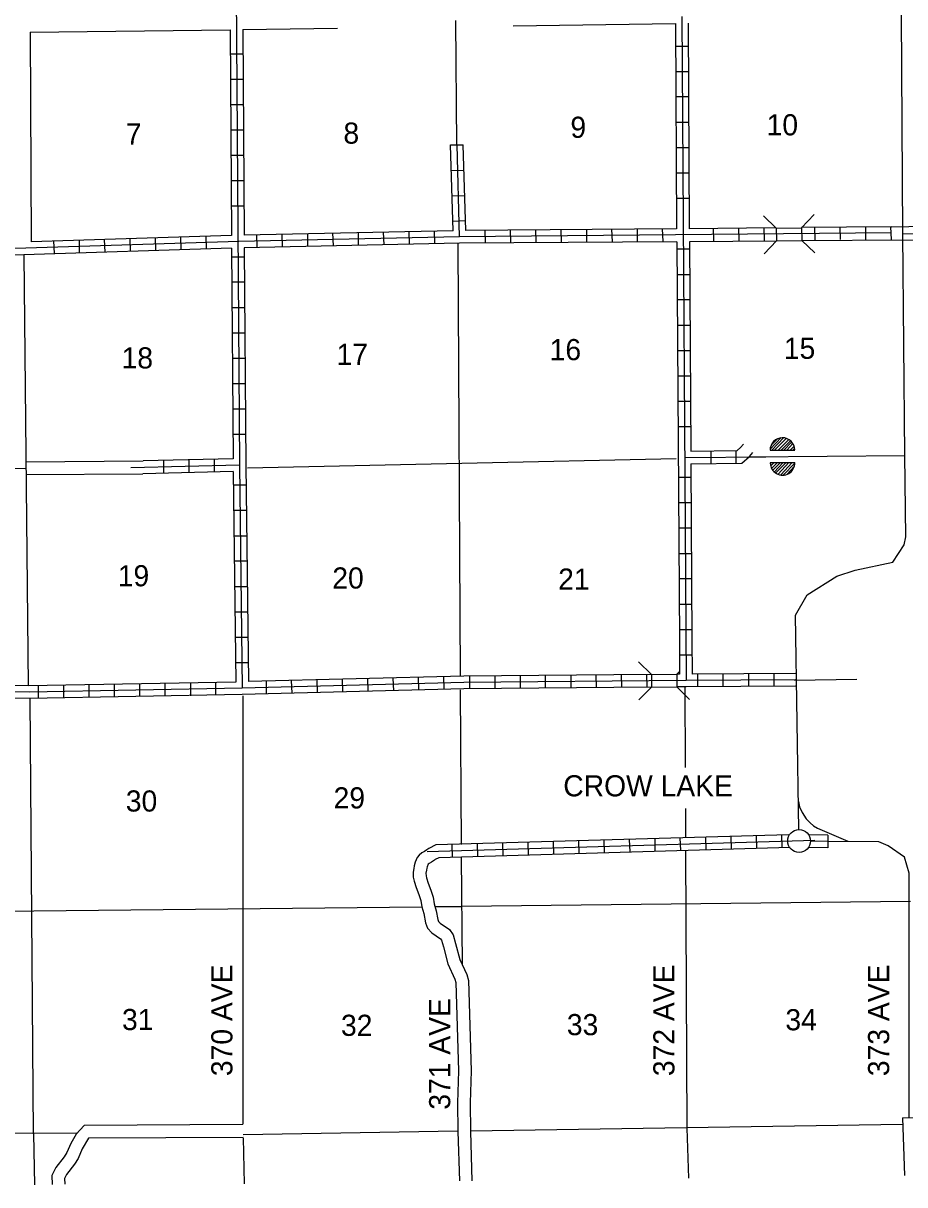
# Model space of a CAD drawing. Extents: x 1525239 to 1905682, y 15801625 to 16294365.
# Drawn here: x 1691121 to 1711974, y 15959039 to 15986514 of the extents above; entities that cross this region are included whole.
import ezdxf

# ---------------------------------------------------------------- set-up
doc = ezdxf.new("R2010")
doc.units = 0
for name, color, linetype in [('L11', 7, 'Continuous'), ('L13', 7, 'Continuous'), ('L14', 7, 'Continuous'), ('L16', 7, 'Continuous'), ('L18', 7, 'Continuous'), ('L2', 7, 'Continuous'), ('L30', 7, 'Continuous'), ('L4', 7, 'Continuous'), ('L54', 7, 'Continuous'), ('L8', 7, 'Continuous')]:
    doc.layers.add(name, color=color, linetype=linetype)

msp = doc.modelspace()

# ---------------------------------------------------------------- linework, layer by layer
at = {"layer": 'L11'}
for points in [[(1702708, 15986451), (1706547, 15986511)], [(1691288, 15986300), (1696014, 15986358)], [(1691288, 15986300), (1691309, 15981342)], [(1696315, 15986369), (1698559, 15986395)], [(1691183, 15976141), (1693956, 15976159)], [(1691185, 15975841), (1693954, 15975858)], [(1700882, 15967076), (1700717, 15966994), (1700672, 15966964), (1700617, 15966921), (1700554, 15966887), (1700487, 15966833), (1700443, 15966777), (1700393, 15966666), (1700370, 15966587), (1700362, 15966521), (1700347, 15966435), (1700349, 15966314), (1700367, 15966221), (1700420, 15966072), (1700478, 15965906), (1700527, 15965765), (1700552, 15965617), (1700600, 15965452), (1700636, 15965232), (1700682, 15965111), (1700784, 15964997), (1700991, 15964859), (1701015, 15964823), (1701061, 15964669), (1701163, 15964268), (1701330, 15963906), (1701355, 15963822), (1701415, 15961732), (1701390, 15960978), (1701398, 15960299)], [(1700951, 15966775), (1700867, 15966733), (1700847, 15966720), (1700781, 15966669), (1700721, 15966636), (1700703, 15966621), (1700702, 15966620), (1700675, 15966561), (1700665, 15966526), (1700658, 15966477), (1700648, 15966412), (1700649, 15966346), (1700658, 15966301), (1700703, 15966172), (1700762, 15966004), (1700818, 15965840), (1700845, 15965684), (1700893, 15965518), (1700927, 15965311), (1700943, 15965270), (1700982, 15965226), (1701207, 15965075), (1701290, 15964952), (1701350, 15964749), (1701447, 15964368), (1701611, 15964012), (1701653, 15963870), (1701715, 15961732), (1701690, 15960975), (1701698, 15960302)], [(1711917, 15960620), (1717399, 15960702)], [(1696315, 15960461), (1692562, 15960443)], [(1696325, 15960160), (1692662, 15960143)]]:
    msp.add_lwpolyline(points, dxfattribs=at)
at = {"layer": 'L13'}
for p, q in [((1691367, 15960243), (1691288, 15970534)), ((1696315, 15970608), (1696315, 15960470))]:
    msp.add_line(p, q, dxfattribs=at)
for points in [[(1701381, 15983632), (1701353, 15986580)], [(1701399, 15981295), (1701457, 15971078)], [(1691132, 15981035), (1691238, 15970837)], [(1696425, 15975999), (1706563, 15976215)], [(1708298, 15976261), (1711973, 15976291)], [(1686024, 15975970), (1691184, 15975991)], [(1706774, 15970819), (1706779, 15968908)], [(1709366, 15970977), (1710839, 15970998)], [(1701457, 15970750), (1701484, 15967091)], [(1706790, 15967941), (1706790, 15967250)], [(1701483, 15966790), (1701503, 15964247)], [(1706790, 15966943), (1706821, 15960375)], [(1681421, 15965413), (1700553, 15965615)], [(1700864, 15965618), (1701492, 15965625)], [(1701492, 15965627), (1712107, 15965745)]]:
    msp.add_lwpolyline(points, dxfattribs=at)
at = {"layer": 'L16'}
msp.add_circle((1709473, 15967171), 269, dxfattribs=at)
at = {"layer": 'L18'}
for p, q in [((1708933, 15981669), (1708632, 15981960)), ((1709530, 15981675), (1709831, 15981986)), ((1708933, 15981669), (1709530, 15981675)), ((1708933, 15981669), (1708939, 15981368)), ((1709530, 15981675), (1709541, 15981374)), ((1708939, 15981368), (1708648, 15981057)), ((1708939, 15981368), (1709541, 15981374)), ((1709541, 15981374), (1709847, 15981083)), ((1708791, 15976442), (1709050, 15976711)), ((1708817, 15976532), (1708965, 15976685)), ((1708833, 15976416), (1709113, 15976711)), ((1708896, 15976416), (1709171, 15976690)), ((1708981, 15976416), (1709229, 15976669)), ((1709050, 15976416), (1709266, 15976632)), ((1709113, 15976416), (1709298, 15976601)), ((1709182, 15976416), (1709329, 15976569)), ((1708791, 15976416), (1709372, 15976416)), ((1709266, 15976416), (1709356, 15976511)), ((1709329, 15976416), (1709366, 15976453)), ((1708791, 15976120), (1709372, 15976120)), ((1708791, 15976094), (1708817, 15976120)), ((1708796, 15976036), (1708881, 15976120)), ((1708822, 15975978), (1708965, 15976120)), ((1708854, 15975941), (1709034, 15976120)), ((1708881, 15975898), (1709097, 15976120)), ((1708923, 15975877), (1709166, 15976120)), ((1708976, 15975851), (1709229, 15976120)), ((1709039, 15975835), (1709314, 15976120)), ((1709097, 15975824), (1709372, 15976110)), ((1709182, 15975840), (1709356, 15976025)), ((1705982, 15971109), (1705676, 15971410)), ((1705982, 15971109), (1706584, 15971120)), ((1705982, 15971109), (1705982, 15970808)), ((1706584, 15971120), (1706642, 15971183)), ((1706584, 15971120), (1706584, 15970819)), ((1705982, 15970808), (1705681, 15970507)), ((1705982, 15970808), (1706584, 15970819)), ((1706584, 15970819), (1706880, 15970518))]:
    msp.add_line(p, q, dxfattribs=at)
for centre, start, end in [((1709080, 15976417), 0.5683, 180.5683), ((1709083, 15976117), 180.5683, 0.5683)]:
    msp.add_arc(centre, 292, start, end, dxfattribs=at)
at = {"layer": 'L2'}
for points in [[(1701698, 15960316), (1711922, 15960475)], [(1680808, 15960248), (1692389, 15960269)], [(1696324, 15960232), (1701398, 15960311)]]:
    msp.add_lwpolyline(points, dxfattribs=at)
at = {"layer": 'L4'}
for points in [[(1709472, 15967434), (1709387, 15972509), (1709667, 15972994), (1710364, 15973433), (1710797, 15973575), (1711689, 15973765), (1711959, 15974177), (1711996, 15974362), (1711975, 15976294), (1711932, 15981532), (1711895, 15986717)], [(1709458, 15968107), (1709487, 15967976), (1709543, 15967843), (1709638, 15967694), (1709739, 15967599), (1709813, 15967531), (1709906, 15967473), (1710627, 15967163)], [(1712075, 15960623), (1712075, 15966410), (1711964, 15966785), (1711584, 15967060), (1711357, 15967149), (1710153, 15967161)]]:
    msp.add_lwpolyline(points, dxfattribs=at)
at = {"layer": 'L54'}
for points in [[(1692562, 15960443), (1692372, 15960239), (1692247, 15960019), (1692154, 15959800), (1692087, 15959698), (1691892, 15959445), (1691799, 15959257), (1691803, 15959046)], [(1706821, 15960375), (1706858, 15959192)], [(1711917, 15960620), (1711964, 15959261)], [(1691367, 15960243), (1691388, 15959034)], [(1692662, 15960143), (1692516, 15959886), (1692420, 15959658), (1692331, 15959524), (1692148, 15959285), (1692100, 15959189), (1692103, 15959051)], [(1696325, 15960153), (1696346, 15959060)], [(1701398, 15960299), (1701440, 15959131)], [(1701704, 15960303), (1701735, 15959136)]]:
    msp.add_lwpolyline(points, dxfattribs=at)
at = {"layer": 'L8'}
for p, q in [((1706858, 15985967), (1706557, 15985967)), ((1696325, 15985783), (1696024, 15985783)), ((1706858, 15985365), (1706557, 15985365)), ((1696325, 15985186), (1696024, 15985186)), ((1696330, 15984584), (1696029, 15984584)), ((1706858, 15984769), (1706557, 15984769)), ((1706864, 15984167), (1706563, 15984167)), ((1696330, 15983982), (1696029, 15983982)), ((1701230, 15983634), (1701531, 15983634)), ((1706864, 15983570), (1706563, 15983570)), ((1696341, 15983385), (1696040, 15983385)), ((1701246, 15983032), (1701547, 15983042)), ((1706874, 15982968), (1706573, 15982968)), ((1696341, 15982784), (1696040, 15982784)), ((1701267, 15982435), (1701563, 15982440)), ((1706874, 15982366), (1706573, 15982366)), ((1696346, 15982187), (1696051, 15982187)), ((1701283, 15981833), (1701584, 15981844)), ((1697254, 15981226), (1697249, 15981527)), ((1697856, 15981236), (1697851, 15981532)), ((1698458, 15981252), (1698448, 15981553)), ((1699055, 15981258), (1699050, 15981559)), ((1699657, 15981273), (1699646, 15981574)), ((1700259, 15981284), (1700248, 15981585)), ((1700855, 15981300), (1700850, 15981601)), ((1702059, 15981316), (1702048, 15981617)), ((1702656, 15981316), (1702650, 15981617)), ((1703258, 15981326), (1703247, 15981627)), ((1703854, 15981337), (1703849, 15981632)), ((1704456, 15981337), (1704451, 15981632)), ((1705058, 15981342), (1705047, 15981643)), ((1705655, 15981353), (1705649, 15981648)), ((1706256, 15981353), (1706246, 15981648)), ((1707455, 15981358), (1707450, 15981659)), ((1708057, 15981368), (1708046, 15981669)), ((1708659, 15981374), (1708648, 15981675)), ((1709857, 15981384), (1709847, 15981685)), ((1710454, 15981395), (1710449, 15981691)), ((1711056, 15981395), (1711051, 15981691)), ((1711658, 15981400), (1711647, 15981701)), ((1711932, 15981384), (1711932, 15981685)), ((1691858, 15981068), (1691848, 15981368)), ((1692455, 15981083), (1692450, 15981384)), ((1693057, 15981099), (1693046, 15981400)), ((1693659, 15981115), (1693648, 15981416)), ((1694255, 15981141), (1694250, 15981442)), ((1694857, 15981157), (1694847, 15981458)), ((1695459, 15981178), (1695449, 15981474)), ((1696658, 15981210), (1696647, 15981511)), ((1696357, 15980983), (1696056, 15980983)), ((1706880, 15981168), (1706584, 15981168)), ((1706890, 15980566), (1706589, 15980566)), ((1696357, 15980386), (1696056, 15980386)), ((1706890, 15979969), (1706589, 15979969)), ((1696367, 15979784), (1696066, 15979784)), ((1706901, 15979367), (1706600, 15979367)), ((1696367, 15979183), (1696066, 15979183)), ((1706901, 15978765), (1706600, 15978765)), ((1696373, 15978586), (1696072, 15978586)), ((1696373, 15977984), (1696072, 15977984)), ((1706901, 15978169), (1706600, 15978169)), ((1706906, 15977567), (1706605, 15977567)), ((1696383, 15977382), (1696082, 15977382)), ((1706906, 15976970), (1706605, 15976970)), ((1696383, 15976785), (1696082, 15976785)), ((1707392, 15976099), (1707392, 15976400)), ((1707988, 15976099), (1707988, 15976400)), ((1694440, 15976168), (1694440, 15975867)), ((1695042, 15976183), (1695042, 15975882)), ((1695639, 15976194), (1695639, 15975893)), ((1706916, 15975766), (1706616, 15975766)), ((1696399, 15975587), (1696098, 15975587)), ((1696399, 15974985), (1696098, 15974985)), ((1706922, 15975170), (1706621, 15975170)), ((1696404, 15974383), (1696109, 15974383)), ((1706922, 15974568), (1706621, 15974568)), ((1706932, 15973966), (1706631, 15973966)), ((1696415, 15973786), (1696114, 15973786)), ((1706932, 15973369), (1706631, 15973369)), ((1696425, 15973184), (1696124, 15973184)), ((1706938, 15972767), (1706642, 15972767)), ((1696431, 15972582), (1696130, 15972582)), ((1696431, 15971986), (1696130, 15971986)), ((1706642, 15971917), (1706647, 15971120)), ((1706948, 15972169), (1706647, 15972169)), ((1706938, 15971933), (1706948, 15971120)), ((1696441, 15971384), (1696140, 15971384)), ((1706948, 15971569), (1706647, 15971569)), ((1702281, 15970777), (1702281, 15971078)), ((1702883, 15970782), (1702883, 15971083)), ((1703479, 15970782), (1703479, 15971083)), ((1704081, 15970793), (1704081, 15971093)), ((1704683, 15970803), (1704673, 15971099)), ((1705280, 15970803), (1705274, 15971099)), ((1705882, 15970808), (1705871, 15971109)), ((1706647, 15971120), (1706589, 15971120)), ((1709387, 15971136), (1706948, 15971120)), ((1707080, 15970819), (1707080, 15971120)), ((1707682, 15970824), (1707682, 15971125)), ((1708284, 15970824), (1708284, 15971125)), ((1708881, 15970835), (1708881, 15971136)), ((1691483, 15970544), (1691483, 15970840)), ((1692080, 15970560), (1692080, 15970861)), ((1692682, 15970565), (1692682, 15970866)), ((1693284, 15970576), (1693284, 15970877)), ((1693881, 15970592), (1693881, 15970893)), ((1694482, 15970602), (1694482, 15970903)), ((1695084, 15970608), (1695084, 15970909)), ((1695681, 15970624), (1695681, 15970925)), ((1696879, 15970650), (1696874, 15970951)), ((1697481, 15970666), (1697471, 15970967)), ((1698083, 15970676), (1698073, 15970977)), ((1698680, 15970692), (1698675, 15970993)), ((1699282, 15970708), (1699271, 15971009)), ((1699884, 15970724), (1699873, 15971025)), ((1700480, 15970745), (1700475, 15971041)), ((1701082, 15970761), (1701072, 15971062)), ((1701684, 15970766), (1701684, 15971067)), ((1706674, 15966943), (1706663, 15967244)), ((1707276, 15966959), (1707265, 15967260)), ((1707872, 15966975), (1707867, 15967276)), ((1708474, 15966991), (1708463, 15967292)), ((1709071, 15967007), (1709065, 15967308)), ((1710154, 15967310), (1710151, 15967012)), ((1701272, 15966785), (1701267, 15967086)), ((1701874, 15966801), (1701864, 15967102)), ((1702471, 15966817), (1702466, 15967118)), ((1703073, 15966832), (1703067, 15967133)), ((1703675, 15966848), (1703664, 15967149)), ((1704271, 15966875), (1704266, 15967176)), ((1704873, 15966891), (1704863, 15967192)), ((1705475, 15966912), (1705465, 15967207)), ((1706072, 15966928), (1706066, 15967223))]:
    msp.add_line(p, q, dxfattribs=at)
for points in [[(1696130, 15991702), (1696241, 15976057), (1696299, 15970782)], [(1706547, 15986511), (1706573, 15981648)], [(1706700, 15986670), (1706800, 15970967)], [(1706848, 15986517), (1706874, 15981648)], [(1696014, 15986358), (1696051, 15981495)], [(1696315, 15986369), (1696346, 15981500)], [(1701288, 15981601), (1701230, 15983634)], [(1701441, 15981458), (1701383, 15983634)], [(1701589, 15981611), (1701531, 15983634)], [(1711658, 15981701), (1717006, 15981801)], [(1711658, 15981553), (1701441, 15981458), (1696225, 15981353), (1691183, 15981194), (1685855, 15981136)], [(1701288, 15981601), (1696346, 15981500)], [(1706573, 15981648), (1701589, 15981611)], [(1708912, 15981675), (1706874, 15981648)], [(1711658, 15981701), (1709530, 15981685)], [(1711932, 15981532), (1720781, 15981733)], [(1696051, 15981495), (1691309, 15981342)], [(1706584, 15981342), (1701441, 15981310), (1696346, 15981200)], [(1706584, 15981342), (1706642, 15971917)], [(1708933, 15981358), (1706880, 15981342)], [(1706880, 15981342), (1706916, 15976395)], [(1711932, 15981384), (1709541, 15981368)], [(1711932, 15981384), (1717017, 15981495)], [(1691132, 15981037), (1686014, 15980983)], [(1696051, 15981194), (1691132, 15981035)], [(1696051, 15981194), (1696088, 15976210)], [(1696346, 15981200), (1696388, 15976057), (1696447, 15970940)], [(1706916, 15976395), (1708007, 15976404)], [(1708007, 15976404), (1708087, 15976476), (1708159, 15976557)], [(1708121, 15976104), (1708300, 15976263), (1708383, 15976357)], [(1696241, 15976057), (1693664, 15975999)], [(1696088, 15976210), (1693956, 15976159)], [(1706790, 15976242), (1708691, 15976257)], [(1706916, 15976094), (1708121, 15976104)], [(1706916, 15976094), (1706938, 15971933)], [(1696088, 15975909), (1693954, 15975858)], [(1696088, 15975909), (1696151, 15970925)], [(1705982, 15971109), (1701542, 15971067), (1696447, 15970940)], [(1709387, 15970983), (1706800, 15970967), (1701542, 15970919), (1696299, 15970782), (1691267, 15970692), (1685892, 15970719), (1680681, 15970703)], [(1705982, 15970808), (1701542, 15970766), (1696299, 15970634), (1691267, 15970544), (1685892, 15970565), (1680808, 15970550)], [(1691238, 15970839), (1686040, 15970866)], [(1696151, 15970925), (1691238, 15970837)], [(1709387, 15970835), (1706800, 15970819), (1706573, 15970819)], [(1709224, 15967318), (1700882, 15967076)], [(1710154, 15967311), (1709701, 15967316)], [(1709847, 15967186), (1700676, 15966917)], [(1709266, 15967017), (1700951, 15966775)], [(1710151, 15967011), (1709693, 15967016)], [(1710153, 15967161), (1709741, 15967165)]]:
    msp.add_lwpolyline(points, dxfattribs=at)

# ---------------------------------------------------------------- texts
at = {"layer": 'L14'}
for s, p in [('9', (1704065, 15983803)), ('10', (1708706, 15983861)), ('7', (1693548, 15983644)), ('8', (1698696, 15983665)), ('16', (1703574, 15978544)), ('15', (1709113, 15978575)), ('18', (1693448, 15978348)), ('17', (1698532, 15978433)), ('19', (1693358, 15973195)), ('20', (1698432, 15973142)), ('21', (1703775, 15973116)), ('30', (1693548, 15967867)), ('29', (1698463, 15967941)), ('31', (1693458, 15962698)), ('34', (1709150, 15962693)), ('32', (1698638, 15962561)), ('33', (1703981, 15962577))]:
    msp.add_text(s, height=500, rotation=360, dxfattribs=at).set_placement(p)
at = {"layer": 'L16'}
msp.add_text('CROW LAKE', height=500, rotation=360, dxfattribs=at).set_placement((1703896, 15968226))
at = {"layer": 'L30'}
for s, p in [('370 AVE', (1696070, 15961609)), ('372 AVE', (1706526, 15961609)), ('373 AVE', (1711605, 15961609)), ('371 AVE', (1701222, 15960815))]:
    msp.add_text(s, height=500, rotation=90, dxfattribs=at).set_placement(p)

doc.saveas('drawing.dxf')
